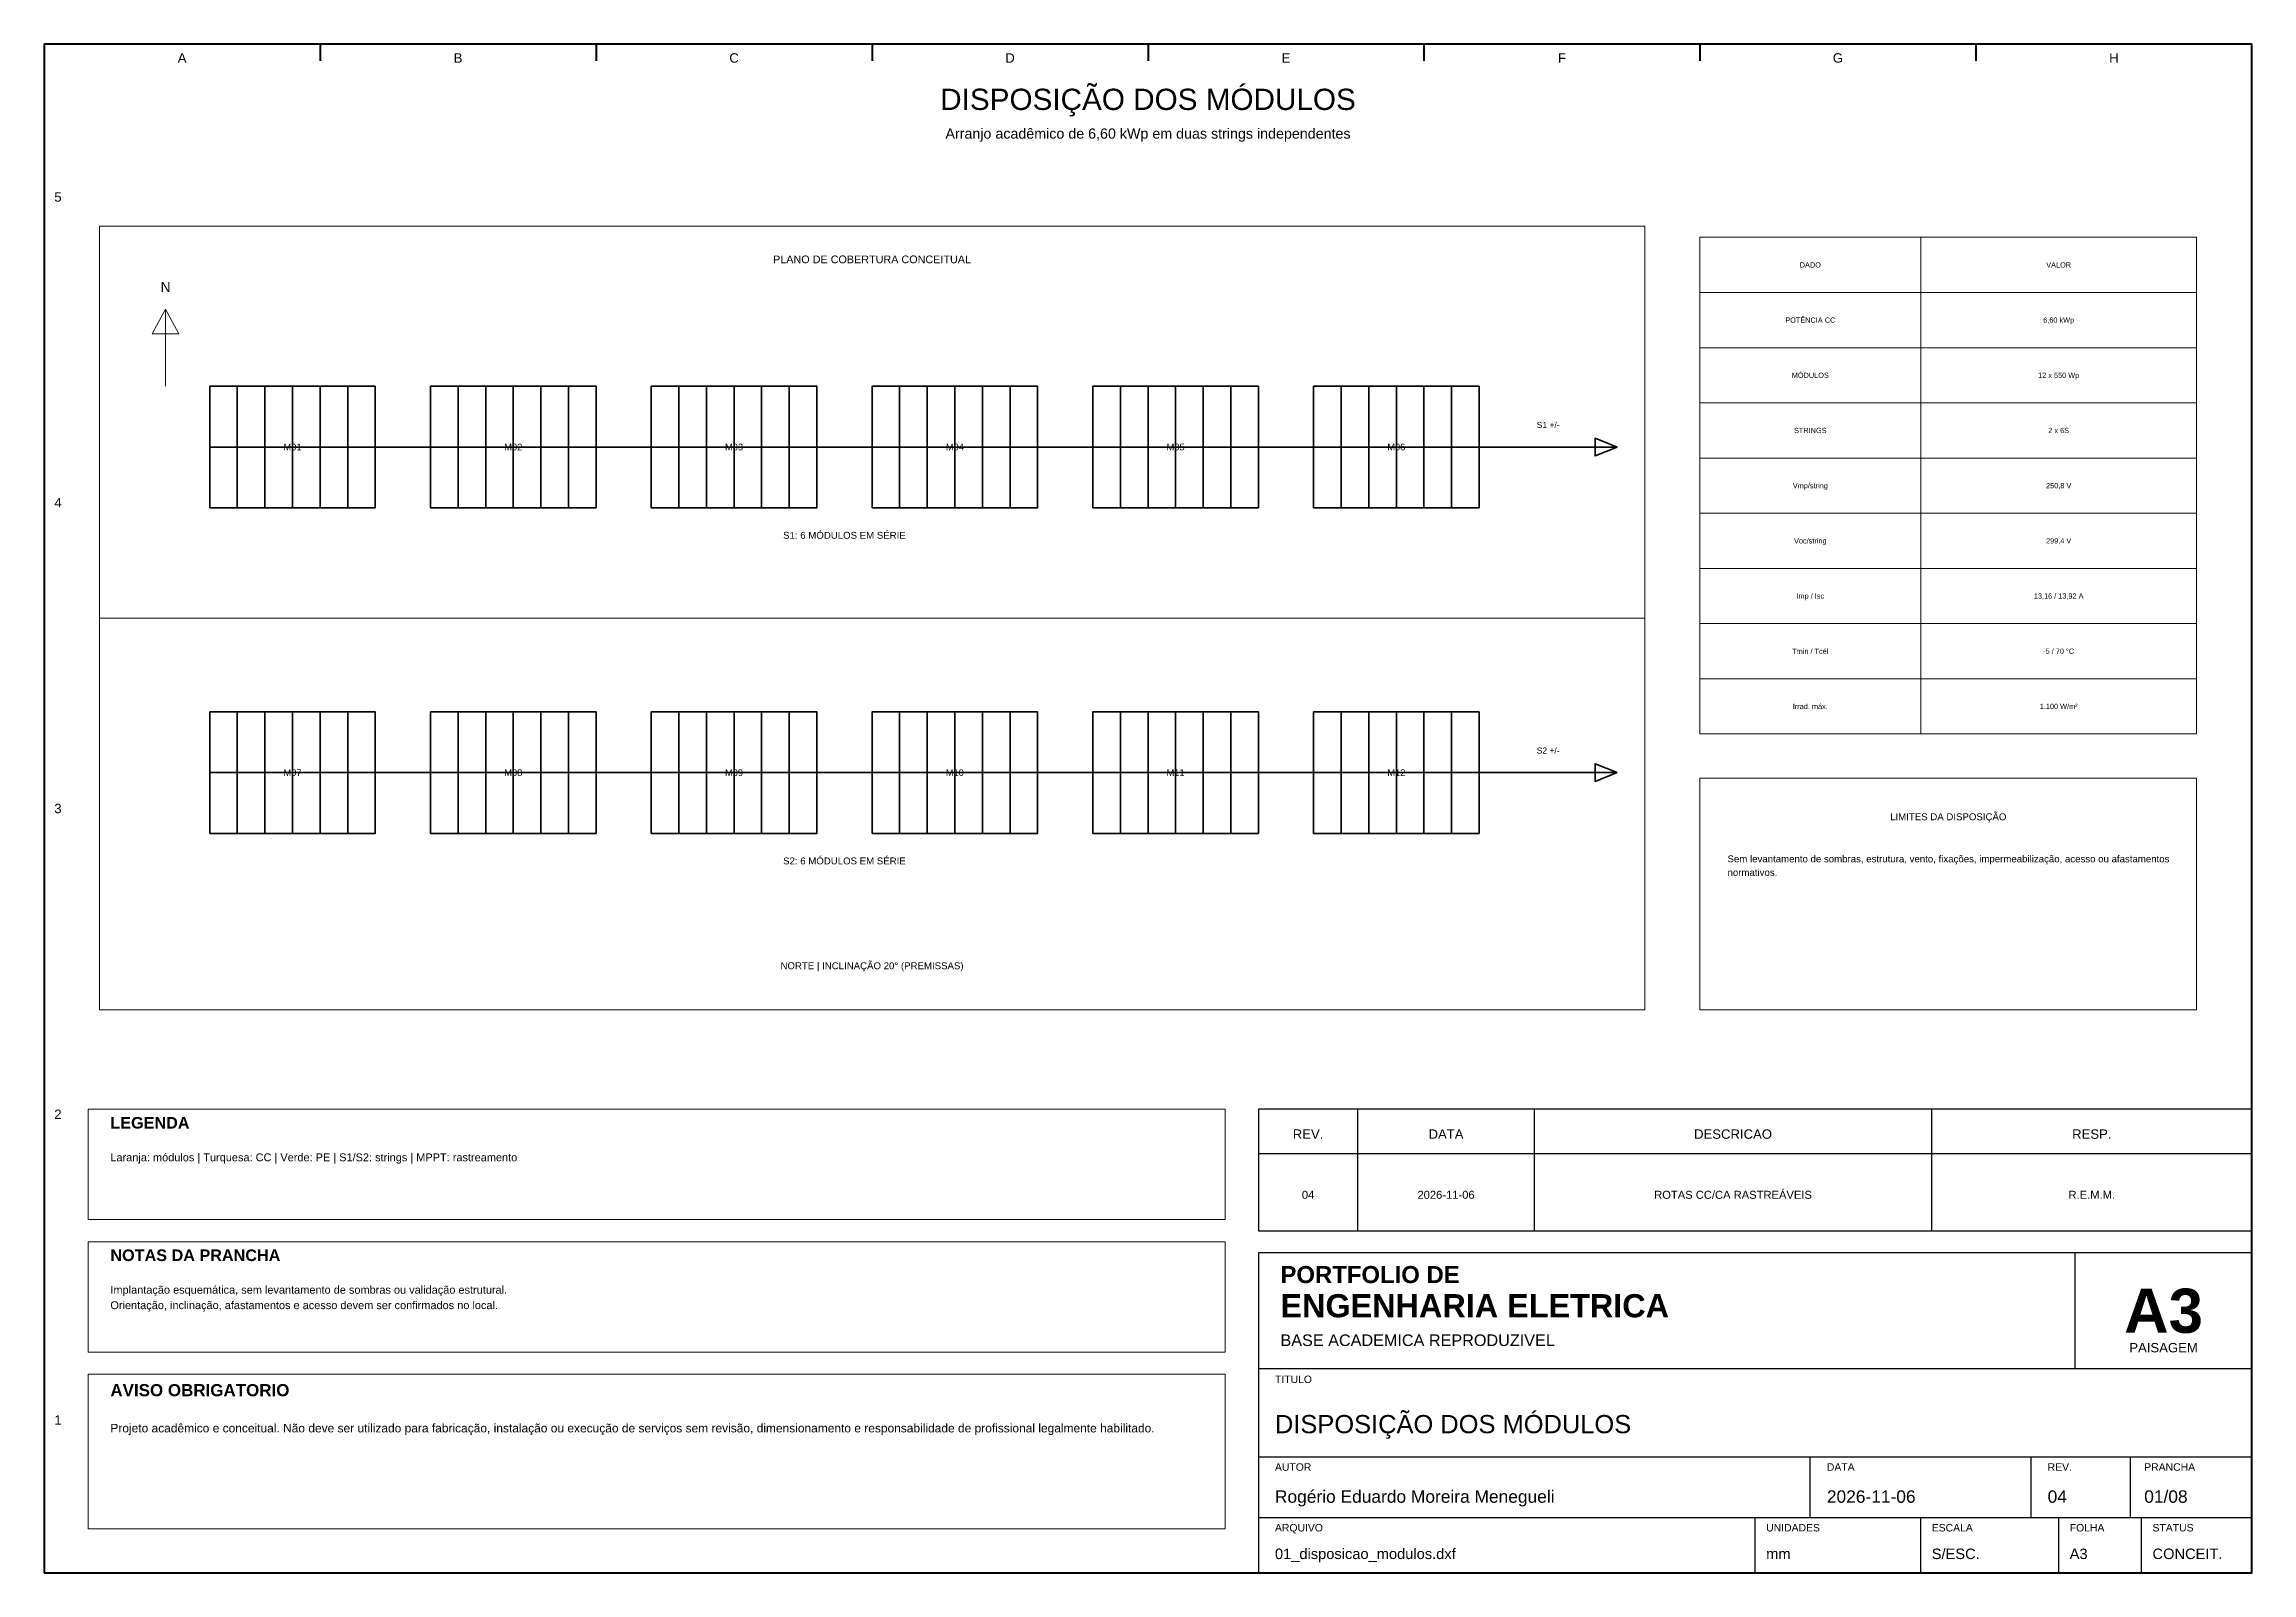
# Model space of a CAD drawing. Header units: millimetres. Extents: x 10 to 410, y 10 to 287.
import ezdxf
from ezdxf.enums import TextEntityAlignment as Align

# ---------------------------------------------------------------- set-up
doc = ezdxf.new("R2010")
doc.units = ezdxf.units.MM
for name, color, linetype, lineweight in [('00_MOLDURA', 7, 'CONTINUOUS', 50), ('01_CARIMBO', 7, 'CONTINUOUS', 25), ('02_TEXTO', 7, 'CONTINUOUS', 18), ('03_COTAS', 152, 'CONTINUOUS', 18), ('04_EQUIPAMENTOS', 32, 'CONTINUOUS', 35), ('08_CABOS', 124, 'CONTINUOUS', 35), ('11_ARQUITETURA', 253, 'CONTINUOUS', 18), ('12_LEGENDA', 7, 'CONTINUOUS', 18), ('13_NOTAS', 7, 'CONTINUOUS', 18)]:
    doc.layers.add(name, color=color, linetype=linetype, lineweight=lineweight)
doc.styles.add('PORTFOLIO_TEXTO', font='arial.ttf')
doc.styles.add('PORTFOLIO_TITULO', font='arialbd.ttf', dxfattribs={"width": 0.92})

# ---------------------------------------------------------------- blocks, each defined once
blk = doc.blocks.new('CARIMBO_A3')
at = {"layer": '01_CARIMBO'}
for p, q in [((148, 37), (148, 58)), ((0, 37), (180, 37)), ((0, 21), (180, 21)), ((100, 10), (100, 21)), ((140, 10), (140, 21)), ((158, 10), (158, 21)), ((0, 10), (180, 10)), ((90, 0), (90, 10)), ((120, 0), (120, 10)), ((145, 0), (145, 10)), ((160, 0), (160, 10))]:
    blk.add_line(p, q, dxfattribs=at)
blk.add_lwpolyline([(0, 0), (180, 0), (180, 58), (0, 58)], close=True, dxfattribs=at)
at = {"layer": '01_CARIMBO', "style": 'PORTFOLIO_TEXTO'}
for s, p in [('TITULO', (3, 34.4)), ('AUTOR', (3, 18.5)), ('DATA', (103, 18.5)), ('REV.', (143, 18.5)), ('PRANCHA', (160.5, 18.5)), ('ARQUIVO', (3, 7.5)), ('UNIDADES', (92, 7.5)), ('ESCALA', (122, 7.5)), ('FOLHA', (147, 7.5)), ('STATUS', (162, 7.5))]:
    blk.add_text(s, height=1.35, dxfattribs=at).set_placement(p)
at = {"layer": '02_TEXTO'}
for s, height, style, p in [('PORTFOLIO DE', 3.1, 'PORTFOLIO_TITULO', (4, 52.5)), ('ENGENHARIA ELETRICA', 4.2, 'PORTFOLIO_TITULO', (4, 46.3)), ('BASE ACADEMICA REPRODUZIVEL', 2.1, 'PORTFOLIO_TEXTO', (4, 41.1))]:
    blk.add_text(s, height=height, dxfattribs=dict(at, style=style)).set_placement(p)
for s, height, style, p in [('A3', 8, 'PORTFOLIO_TITULO', (164, 47.5)), ('PAISAGEM', 1.7, 'PORTFOLIO_TEXTO', (164, 40.8))]:
    blk.add_text(s, height=height, dxfattribs=dict(at, style=style)).set_placement(p, align=Align.MIDDLE_CENTER)
at = {"layer": '02_TEXTO', "style": 'PORTFOLIO_TEXTO'}
for tag, p, height in [('TITULO', (3, 25.3), 3.3), ('AUTOR', (3, 12.7), 2.25), ('DATA', (103, 12.7), 2.25), ('REVISAO', (143, 12.7), 2.25), ('PRANCHA', (160.5, 12.7), 2.25), ('ARQUIVO', (3, 2.5), 1.9), ('UNIDADES', (92, 2.5), 1.9), ('ESCALA', (122, 2.5), 1.9), ('FOLHA', (147, 2.5), 1.9), ('STATUS', (162, 2.5), 1.9)]:
    blk.add_attdef(tag, p, '', height=height, dxfattribs=at)
blk = doc.blocks.new('P08_NORTE')
at = {"layer": '03_COTAS'}
blk.add_line((0, -7), (0, 7), dxfattribs=at)
blk.add_lwpolyline([(0, 7), (-2.4, 2.5), (2.4, 2.5)], close=True, dxfattribs=at)
at = {"layer": '03_COTAS', "style": 'PORTFOLIO_TEXTO'}
blk.add_text('N', height=1.8, dxfattribs=at).set_placement((0, 11), align=Align.MIDDLE_CENTER)
blk = doc.blocks.new('P08_MODULO')
at = {"layer": '04_EQUIPAMENTOS'}
for p, q in [((-10, -11), (-10, 11)), ((-5, -11), (-5, 11)), ((0, -11), (0, 11)), ((5, -11), (5, 11)), ((10, -11), (10, 11)), ((-15, 0), (15, 0))]:
    blk.add_line(p, q, dxfattribs=at)
blk.add_lwpolyline([(-15, -11), (15, -11), (15, 11), (-15, 11)], close=True, dxfattribs=at)

msp = doc.modelspace()

# ---------------------------------------------------------------- linework, layer by layer
at = {"layer": '00_MOLDURA'}
for p, q in [((60, 287), (60, 284)), ((110, 287), (110, 284)), ((160, 287), (160, 284)), ((210, 287), (210, 284)), ((260, 287), (260, 284)), ((310, 287), (310, 284)), ((360, 287), (360, 284))]:
    msp.add_line(p, q, dxfattribs=at)
msp.add_lwpolyline([(10, 10), (410, 10), (410, 287), (10, 287)], close=True, dxfattribs=at)
at = {"layer": '01_CARIMBO'}
for p, q in [((248, 72), (248, 94)), ((280, 72), (280, 94)), ((352, 72), (352, 94)), ((230, 86), (410, 86))]:
    msp.add_line(p, q, dxfattribs=at)
msp.add_lwpolyline([(230, 72), (410, 72), (410, 94), (230, 94)], close=True, dxfattribs=at)
at = {"layer": '08_CABOS'}
for p, q in [((40, 214), (270, 214)), ((270, 214), (295, 214)), ((40, 155), (270, 155)), ((270, 155), (295, 155))]:
    msp.add_line(p, q, dxfattribs=at)
for points in [[(295, 214), (291, 215.6), (291, 212.4)], [(295, 155), (291, 156.6), (291, 153.4)]]:
    msp.add_lwpolyline(points, close=True, dxfattribs=at)
at = {"layer": '11_ARQUITETURA'}
msp.add_line((20, 183), (300, 183), dxfattribs=at)
msp.add_lwpolyline([(20, 112), (300, 112), (300, 254), (20, 254)], close=True, dxfattribs=at)
at = {"layer": '12_LEGENDA'}
for p, q in [((350, 162), (350, 252)), ((310, 242), (400, 242)), ((310, 232), (400, 232)), ((310, 222), (400, 222)), ((310, 212), (400, 212)), ((310, 202), (400, 202)), ((310, 192), (400, 192)), ((310, 182), (400, 182)), ((310, 172), (400, 172))]:
    msp.add_line(p, q, dxfattribs=at)
for points in [[(310, 162), (400, 162), (400, 252), (310, 252)], [(18, 74), (224, 74), (224, 94), (18, 94)]]:
    msp.add_lwpolyline(points, close=True, dxfattribs=at)
at = {"layer": '13_NOTAS'}
for points in [[(310, 112), (400, 112), (400, 154), (310, 154)], [(18, 50), (224, 50), (224, 70), (18, 70)], [(18, 18), (224, 18), (224, 46), (18, 46)]]:
    msp.add_lwpolyline(points, close=True, dxfattribs=at)

# ---------------------------------------------------------------- block references
at = {"layer": '01_CARIMBO'}
msp.add_blockref('CARIMBO_A3', (230, 10), dxfattribs=at).add_auto_attribs({'TITULO': 'DISPOSIÇÃO DOS MÓDULOS', 'AUTOR': 'Rogério Eduardo Moreira Menegueli', 'DATA': '2026-11-06', 'REVISAO': '04', 'PRANCHA': '01/08', 'ARQUIVO': '01_disposicao_modulos.dxf', 'UNIDADES': 'mm', 'ESCALA': 'S/ESC.', 'FOLHA': 'A3', 'STATUS': 'CONCEIT.'})
at = {"layer": '03_COTAS'}
msp.add_blockref('P08_NORTE', (32, 232), dxfattribs=at)
at = {"layer": '04_EQUIPAMENTOS'}
for p in [(55, 214), (95, 214), (135, 214), (175, 214), (215, 214), (255, 214), (55, 155), (95, 155), (135, 155), (175, 155), (215, 155), (255, 155)]:
    msp.add_blockref('P08_MODULO', p, dxfattribs=at)

# ---------------------------------------------------------------- texts
at = {"layer": '00_MOLDURA', "style": 'PORTFOLIO_TEXTO'}
for s, p in [('A', (35, 284.5)), ('B', (85, 284.5)), ('C', (135, 284.5)), ('D', (185, 284.5)), ('E', (235, 284.5)), ('F', (285, 284.5)), ('G', (335, 284.5)), ('H', (385, 284.5)), ('5', (12.5, 259.3)), ('4', (12.5, 203.9)), ('3', (12.5, 148.5)), ('2', (12.5, 93.1)), ('1', (12.5, 37.7))]:
    msp.add_text(s, height=1.7, dxfattribs=at).set_placement(p, align=Align.MIDDLE_CENTER)
at = {"layer": '01_CARIMBO', "style": 'PORTFOLIO_TEXTO'}
for s, p in [('REV.', (239, 89.5)), ('DATA', (264, 89.5)), ('DESCRICAO', (316, 89.5)), ('RESP.', (381, 89.5))]:
    msp.add_text(s, height=1.7, dxfattribs=at).set_placement(p, align=Align.MIDDLE_CENTER)
at = {"layer": '02_TEXTO', "style": 'PORTFOLIO_TEXTO'}
for s, height, p in [('DISPOSIÇÃO DOS MÓDULOS', 3.85, (210, 277)), ('Arranjo acadêmico de 6,60 kWp em duas strings independentes', 1.85, (210, 270.8)), ('POTÊNCIA CC', 0.95, (330, 237)), ('6,60 kWp', 0.95, (375, 237)), ('MÓDULOS', 0.95, (330, 227)), ('12 x 550 Wp', 0.95, (375, 227)), ('STRINGS', 0.95, (330, 217)), ('2 x 6S', 0.95, (375, 217)), ('M01', 1.2, (55, 214)), ('M02', 1.2, (95, 214)), ('M03', 1.2, (135, 214)), ('M04', 1.2, (175, 214)), ('M05', 1.2, (215, 214)), ('M06', 1.2, (255, 214)), ('Vmp/string', 0.95, (330, 207)), ('250,8 V', 0.95, (375, 207)), ('Voc/string', 0.95, (330, 197)), ('299,4 V', 0.95, (375, 197)), ('Imp / Isc', 0.95, (330, 187)), ('13,16 / 13,92 A', 0.95, (375, 187)), ('Tmin / Tcél', 0.95, (330, 177)), ('-5 / 70 °C', 0.95, (375, 177)), ('Irrad. máx.', 0.95, (330, 167)), ('1.100 W/m²', 0.95, (375, 167)), ('M07', 1.2, (55, 155)), ('M08', 1.2, (95, 155)), ('M09', 1.2, (135, 155)), ('M10', 1.2, (175, 155)), ('M11', 1.2, (215, 155)), ('M12', 1.2, (255, 155)), ('04', 1.45, (239, 78.5)), ('2026-11-06', 1.45, (264, 78.5)), ('ROTAS CC/CA RASTREÁVEIS', 1.45, (316, 78.5)), ('R.E.M.M.', 1.45, (381, 78.5))]:
    msp.add_text(s, height=height, dxfattribs=at).set_placement(p, align=Align.MIDDLE_CENTER)
at = {"layer": '03_COTAS', "style": 'PORTFOLIO_TEXTO'}
msp.add_text('NORTE | INCLINAÇÃO 20° (PREMISSAS)', height=1.25, dxfattribs=at).set_placement((160, 120), align=Align.MIDDLE_CENTER)
at = {"layer": '08_CABOS', "style": 'PORTFOLIO_TEXTO'}
for s, height, p in [('S1 +/-', 1.1, (282.5, 218)), ('S1: 6 MÓDULOS EM SÉRIE', 1.25, (155, 198)), ('S2 +/-', 1.1, (282.5, 159)), ('S2: 6 MÓDULOS EM SÉRIE', 1.25, (155, 139))]:
    msp.add_text(s, height=height, dxfattribs=at).set_placement(p, align=Align.MIDDLE_CENTER)
at = {"layer": '11_ARQUITETURA', "style": 'PORTFOLIO_TEXTO'}
msp.add_text('PLANO DE COBERTURA CONCEITUAL', height=1.4, dxfattribs=at).set_placement((160, 248), align=Align.MIDDLE_CENTER)
at = {"layer": '12_LEGENDA', "style": 'PORTFOLIO_TEXTO'}
for s, p in [('DADO', (330, 247)), ('VALOR', (375, 247))]:
    msp.add_text(s, height=0.95, dxfattribs=at).set_placement(p, align=Align.MIDDLE_CENTER)
at = {"layer": '12_LEGENDA', "style": 'PORTFOLIO_TITULO'}
msp.add_text('LEGENDA', height=2.1, dxfattribs=at).set_placement((22, 90.5))
at = {"layer": '12_LEGENDA', "insert": (22, 86), "char_height": 1.42, "width": 198, "attachment_point": 1, "line_spacing_factor": 1.18, "style": 'PORTFOLIO_TEXTO'}
msp.add_mtext('Laranja: módulos | Turquesa: CC | Verde: PE | S1/S2: strings | MPPT: rastreamento', dxfattribs=at)
at = {"layer": '13_NOTAS', "style": 'PORTFOLIO_TEXTO'}
msp.add_text('LIMITES DA DISPOSIÇÃO', height=1.25, dxfattribs=at).set_placement((355, 147), align=Align.MIDDLE_CENTER)
at = {"layer": '13_NOTAS', "style": 'PORTFOLIO_TITULO'}
for s, height, p in [('NOTAS DA PRANCHA', 2.1, (22, 66.5)), ('AVISO OBRIGATORIO', 2.2, (22, 42))]:
    msp.add_text(s, height=height, dxfattribs=at).set_placement(p)
at = {"layer": '13_NOTAS', "attachment_point": 1, "line_spacing_factor": 1.18, "style": 'PORTFOLIO_TEXTO'}
for s, insert, char_height, width in [('Sem levantamento de sombras, estrutura, vento, fixações, impermeabilização, acesso ou afastamentos normativos.', (315, 140), 1.25, 80), ('Implantação esquemática, sem levantamento de sombras ou validação estrutural.\\POrientação, inclinação, afastamentos e acesso devem ser confirmados no local.', (22, 62), 1.42, 198), ('Projeto acadêmico e conceitual. Não deve ser utilizado para fabricação, instalação ou execução de serviços sem revisão, dimensionamento e responsabilidade de profissional legalmente habilitado.', (22, 37), 1.55, 198)]:
    msp.add_mtext(s, dxfattribs=dict(at, insert=insert, char_height=char_height, width=width))

doc.saveas('drawing.dxf')
